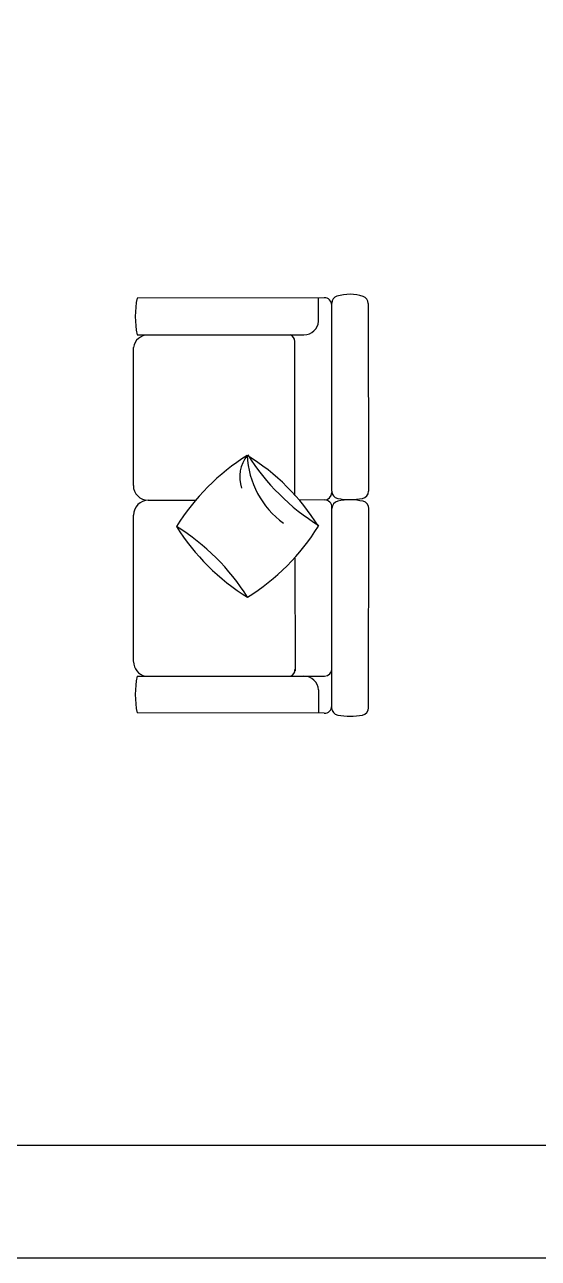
# Model space of a CAD drawing. Header units: inches. Extents: x 5.4 to 47.9, y 11.7 to 36.5.
# Drawn here: x 22.102 to 23.581, y 11.66 to 15.209 of the extents above; entities that cross this region are included whole.
import ezdxf

# ---------------------------------------------------------------- set-up
doc = ezdxf.new("R2010")
doc.units = ezdxf.units.IN
doc.header["$MEASUREMENT"] = 0
doc.layers.add('4', color=4, linetype='Continuous')
doc.layers.add('kadrbm', color=4, linetype='Continuous')

# ---------------------------------------------------------------- blocks, each defined once
blk = doc.blocks.new('kadrbm')
at = {"layer": 'kadrbm', "color": 4}
blk.add_lwpolyline([(0, 0), (0, 24.7972), (21, 24.7972), (21, 0), (0, 0)], close=True, dxfattribs=at)
blk.add_lwpolyline([(20.6631, 0.3257), (20.6631, 24.4603), (0.3369, 24.4603), (0.3369, 0.3257), (20.6631, 0.3257)], dxfattribs=at)

msp = doc.modelspace()

# ---------------------------------------------------------------- linework, layer by layer
at = {"layer": '4'}
for p, q in [((22.9647, 14.4236), (22.4256, 14.4227)), ((22.9485, 14.3561), (22.9485, 14.4236)), ((22.986, 13.8669), (22.986, 14.4077)), ((23.0914, 14.4073), (23.0923, 13.8671)), ((22.4257, 14.3166), (22.9061, 14.3166)), ((22.4149, 13.8834), (22.4149, 14.2809)), ((22.8797, 13.8546), (22.8797, 14.2978)), ((22.458, 13.8409), (22.5942, 13.8409)), ((22.9654, 13.8418), (22.8928, 13.8416)), ((22.986, 13.2436), (22.9867, 13.8206)), ((23.0923, 13.2438), (23.093, 13.8172)), ((22.4156, 13.3765), (22.4156, 13.7984)), ((22.88, 13.6743), (22.8805, 13.3502)), ((22.4257, 13.3349), (22.9655, 13.3349)), ((22.9485, 13.2954), (22.9485, 13.228)), ((22.9647, 13.2279), (22.4256, 13.2289))]:
    msp.add_line(p, q, dxfattribs=at)
for centre, radius, start, end in [((22.683, 14.37), 0.2627, 168.4275, 191.7111), ((22.9647, 14.4024), 0.0213, 0, 90.0973), ((23.0073, 14.4077), 0.0213, 107.1102, 180), ((23.038, 14.3079), 0.1257, 72.0422, 107.1102), ((23.0702, 14.4072), 0.0213, 0.0973, 72.0422), ((22.9061, 14.3591), 0.0425, 270, 355.9599), ((22.4568, 14.2739), 0.0425, 90.0973, 170.5425), ((22.8608, 14.2987), 0.0189, 357.5209, 71.4117), ((23.0822, 13.4288), 0.6388, 122.0747, 148.2004), ((22.821, 13.9082), 0.0996, 141.6038, 198.8293), ((22.9962, 13.9796), 0.2534, 182.1755, 234.0199), ((22.4064, 13.4271), 0.6388, 32.0747, 58.2004), ((23.2859, 14.3109), 0.6388, 212.0747, 238.2004), ((22.4574, 13.8834), 0.0425, 180.0973, 270.0973), ((22.9647, 13.8631), 0.0213, 270.0973, 0.0973), ((23.0073, 13.8669), 0.0213, 180.0973, 259.4271), ((23.0388, 14.0362), 0.1935, 259.4271, 280.7676), ((23.071, 13.867), 0.0213, 280.7676, 0.0973), ((22.4581, 13.7984), 0.0425, 90.0973, 180), ((22.9655, 13.8206), 0.0213, 0, 90.0973), ((23.008, 13.8173), 0.0213, 102.2185, 180), ((23.0395, 13.6719), 0.1701, 77.4619, 102.2185), ((23.0718, 13.8172), 0.0213, 0, 77.4619), ((22.2027, 13.2225), 0.6388, 32.0747, 58.2004), ((23.0806, 14.1045), 0.6388, 212.0747, 238.2004), ((22.4048, 14.1029), 0.6388, 302.0747, 328.2004), ((22.4581, 13.3765), 0.0425, 180.0973, 258.0919), ((22.8615, 13.3529), 0.0189, 288.5883, 2.4791), ((22.9655, 13.3562), 0.0213, 270.0973, 0.0973), ((22.683, 13.2816), 0.2627, 168.2889, 191.5725), ((22.9061, 13.2924), 0.0425, 4.0401, 90), ((22.9647, 13.2492), 0.0213, 269.9027, 0), ((23.0072, 13.2437), 0.0213, 180.0973, 259.4271), ((23.071, 13.2438), 0.0213, 280.7772, 0), ((23.0388, 13.4129), 0.1935, 259.4271, 280.7772)]:
    msp.add_arc(centre, radius, start, end, dxfattribs=at)

# ---------------------------------------------------------------- block references
at = {"layer": 'kadrbm'}
msp.add_blockref('kadrbm', (5.4109, 11.6597), dxfattribs=at)

doc.saveas('drawing.dxf')
